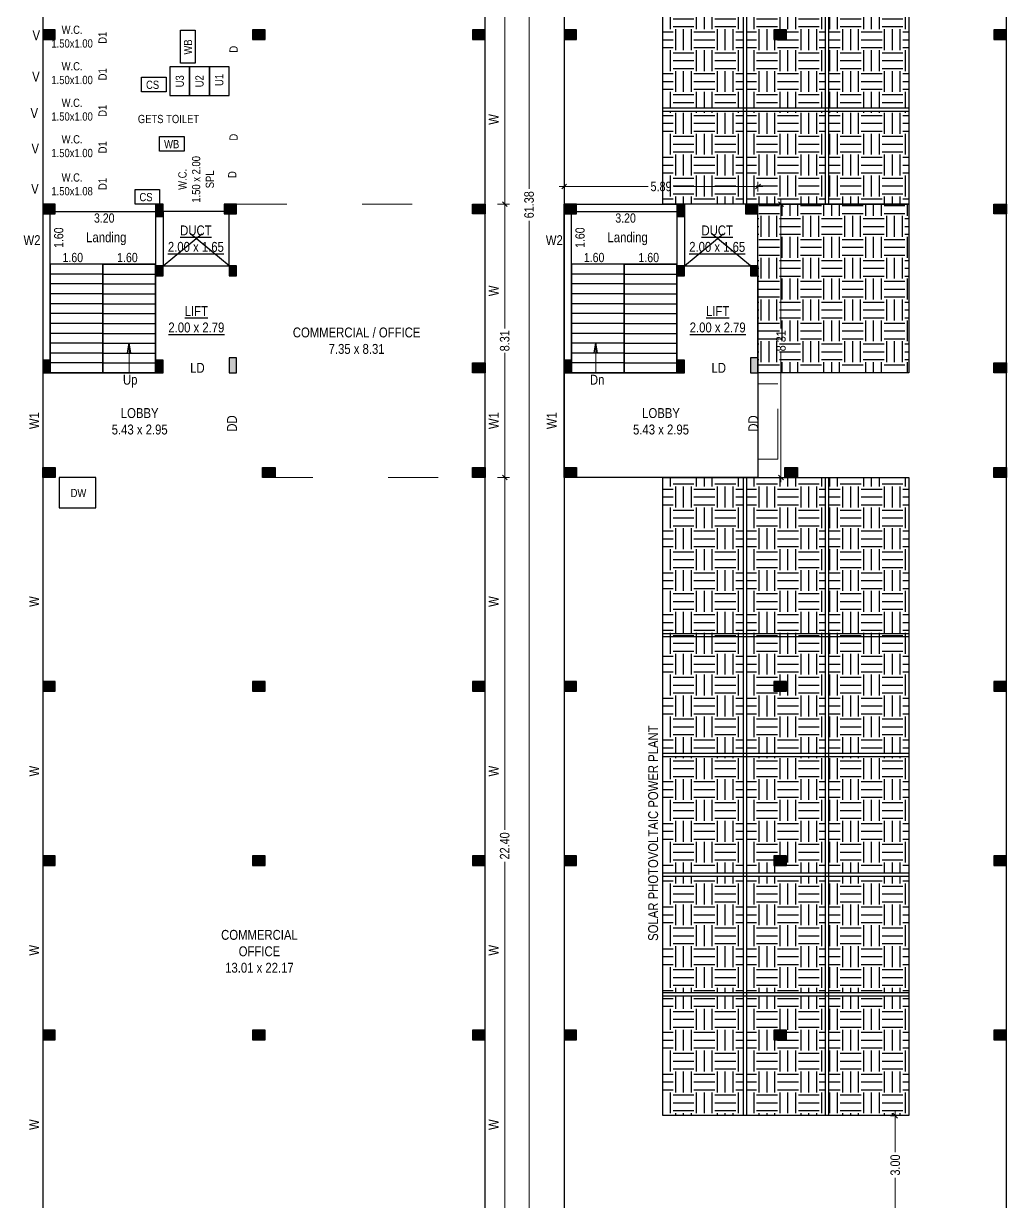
# Model space of a CAD drawing. Header units: metres. Extents: x 2865 to 2957, y -495 to -392.
# Drawn here: x 2905.04 to 2934.91, y -460.56 to -424.76 of the extents above; entities that cross this region are included whole.
import ezdxf
from ezdxf.enums import TextEntityAlignment as Align

# ---------------------------------------------------------------- set-up
doc = ezdxf.new("R2010")
doc.units = ezdxf.units.M
doc.header["$LTSCALE"] = 12.7
doc.linetypes.add('ACAD_ISO03W100', pattern=[30, 12, -18])
doc.layers.get('Defpoints').update_dxf_attribs({"color": 140})
doc.layers.add('A-Flor-Strs', color=31, linetype='Continuous', lineweight=25)
for name, color, linetype in [('BLK_1_FLR_3_ROOF_AREA', 7, 'Continuous'), ('BLK_1_STAIR_HEADROOM', 7, 'Continuous'), ('BLK_1_TERRACESERVICE_UTILITYDISTANCE', 7, 'Continuous'), ('SOLAR_PANEL', 7, 'Continuous')]:
    doc.layers.add(name, color=color, linetype=linetype)
doc.styles.add('Annotative', font='ARIALN.TTF')
doc.dimstyles.new('BLD OUTER', dxfattribs={"dimscale": 0.096, "dimtxt": 3, "dimasz": 1.5, "dimexe": 1.524, "dimexo": 3.96875, "dimgap": 0.889, "dimtad": 0, "dimzin": 0, "dimdsep": 46, "dimtxsty": 'Annotative', "dimblk": 'OBLIQUE', "dimcen": 0, "dimdle": 1.5, "dimclrd": 256, "dimadec": 0, "dimazin": 0, "dimtfac": 1, "dimtofl": 0, "dimtmove": 0, "dimatfit": 3, "dimldrblk": 'OPEN', "dimfxl": 0, "dimtolj": 1, "dimtzin": 0, "dimlwd": 18, "dimlwe": 18, "dimarcsym": 0})

# ---------------------------------------------------------------- blocks, each defined once
blk = doc.blocks.new('A$C1AA45CAD')
h = blk.add_hatch(color=256)
h.dxf.hatch_style = 1
h.paths.add_polyline_path([(0, 0), (-0.3, 0), (-0.3, -0.38), (0, -0.38)])
blk.add_lwpolyline([(-0.3, -0.38), (0, -0.38), (0, 0), (-0.3, 0)], close=True)
blk = doc.blocks.new('A$C42503FAB')
h = blk.add_hatch(color=256)
h.dxf.hatch_style = 1
h.paths.add_polyline_path([(-0.095, 0.46), (-0.325, 0.46), (-0.325, 0), (-0.095, 0)])
blk.add_lwpolyline([(-0.325, 0), (-0.095, 0), (-0.095, 0.46), (-0.325, 0.46)], close=True)
blk = doc.blocks.new('A$C1E8F6F30')
h = blk.add_hatch(color=256)
h.dxf.hatch_style = 1
h.paths.add_polyline_path([(0, 0), (-0.23, 0), (-0.23, -0.38), (0, -0.38)])
blk.add_lwpolyline([(-0.23, -0.38), (0, -0.38), (0, 0), (-0.23, 0)], close=True)
blk = doc.blocks.new('A$C75543A66')
h = blk.add_hatch(color=256)
h.dxf.hatch_style = 1
h.paths.add_polyline_path([(0, 0), (-0.23, 0), (-0.23, -0.3), (0, -0.3)])
blk.add_lwpolyline([(-0.23, -0.3), (0, -0.3), (0, 0), (-0.23, 0)], close=True)
blk = doc.blocks.new('_Oblique')
at = {"color": 0, "linetype": 'ByBlock', "lineweight": -2}
blk.add_line((-0.5, -0.5), (0.5, 0.5), dxfattribs=at)
blk = doc.blocks.new('*D31')
at = {"lineweight": 18}
for p, q in [((2919.663, -399.436), (2919.663, -414.43)), ((2919.663, -430.391), (2919.663, -415.397))]:
    blk.add_line(p, q, dxfattribs=at)
at = {"color": 0, "lineweight": 18}
for p, q in [((2919.447, -399.58), (2919.809, -399.58)), ((2919.447, -430.247), (2919.809, -430.247))]:
    blk.add_line(p, q, dxfattribs=at)
at = {"layer": 'Defpoints', "color": 0}
for p in [(2919.066, -399.58), (2919.066, -430.247), (2919.663, -430.247)]:
    blk.add_point(p, dxfattribs=at)
at = {"lineweight": 18, "xscale": 0.144, "yscale": 0.144, "zscale": 0.144}
for p, rotation in [((2919.663, -399.58), 90), ((2919.663, -430.247), 270)]:
    blk.add_blockref('_Oblique', p, dxfattribs=dict(at, rotation=rotation))
at = {"color": 0, "insert": (2919.663, -414.913), "char_height": 0.288, "attachment_point": 5, "rotation": 90, "style": 'Annotative'}
blk.add_mtext('\\A1;30.67', dxfattribs=at)
blk = doc.blocks.new('_Open')
at = {"color": 0, "linetype": 'ByBlock', "lineweight": -2}
for p, q in [((-1, 0.17), (0, 0)), ((-1, -0.17), (0, 0)), ((0, 0), (-1, 0))]:
    blk.add_line(p, q, dxfattribs=at)
blk = doc.blocks.new('*D64')
at = {"color": 0, "lineweight": 18}
for p, q in [((2919.447, -430.247), (2919.809, -430.247)), ((2919.447, -438.557), (2919.809, -438.557))]:
    blk.add_line(p, q, dxfattribs=at)
at = {"lineweight": 18}
for p, q in [((2919.663, -430.103), (2919.663, -434.032)), ((2919.663, -438.701), (2919.663, -434.771))]:
    blk.add_line(p, q, dxfattribs=at)
at = {"layer": 'Defpoints', "color": 0}
for p in [(2919.066, -430.247), (2919.066, -438.557), (2919.663, -438.557)]:
    blk.add_point(p, dxfattribs=at)
at = {"lineweight": 18, "xscale": 0.144, "yscale": 0.144, "zscale": 0.144}
for p, rotation in [((2919.663, -430.247), 90), ((2919.663, -438.557), 270)]:
    blk.add_blockref('_Oblique', p, dxfattribs=dict(at, rotation=rotation))
at = {"color": 0, "insert": (2919.663, -434.402), "char_height": 0.288, "attachment_point": 5, "rotation": 90, "style": 'Annotative'}
blk.add_mtext('\\A1;8.31', dxfattribs=at)
blk = doc.blocks.new('*D65')
at = {"color": 0, "lineweight": 18}
for p, q in [((2919.447, -438.557), (2919.809, -438.557)), ((2919.447, -460.957), (2919.809, -460.957))]:
    blk.add_line(p, q, dxfattribs=at)
at = {"lineweight": 18}
for p, q in [((2919.663, -438.413), (2919.663, -449.271)), ((2919.663, -461.101), (2919.663, -450.242))]:
    blk.add_line(p, q, dxfattribs=at)
at = {"layer": 'Defpoints', "color": 0}
for p in [(2919.066, -438.557), (2919.066, -460.957), (2919.663, -460.957)]:
    blk.add_point(p, dxfattribs=at)
at = {"lineweight": 18, "xscale": 0.144, "yscale": 0.144, "zscale": 0.144}
for p, rotation in [((2919.663, -438.557), 90), ((2919.663, -460.957), 270)]:
    blk.add_blockref('_Oblique', p, dxfattribs=dict(at, rotation=rotation))
at = {"color": 0, "insert": (2919.663, -449.757), "char_height": 0.288, "attachment_point": 5, "rotation": 90, "style": 'Annotative'}
blk.add_mtext('\\A1;22.40', dxfattribs=at)
blk = doc.blocks.new('*D32')
at = {"lineweight": 18}
for p, q in [((2920.403, -399.436), (2920.403, -429.784)), ((2920.403, -461.101), (2920.403, -430.753))]:
    blk.add_line(p, q, dxfattribs=at)
at = {"color": 0, "lineweight": 18}
for p, q in [((2920.19, -399.58), (2920.549, -399.58)), ((2920.19, -460.957), (2920.549, -460.957))]:
    blk.add_line(p, q, dxfattribs=at)
at = {"layer": 'Defpoints', "color": 0}
for p in [(2919.809, -399.58), (2920.403, -399.58), (2919.809, -460.957)]:
    blk.add_point(p, dxfattribs=at)
at = {"lineweight": 18, "xscale": 0.144, "yscale": 0.144, "zscale": 0.144}
for p, rotation in [((2920.403, -399.58), 90), ((2920.403, -460.957), 270)]:
    blk.add_blockref('_Oblique', p, dxfattribs=dict(at, rotation=rotation))
at = {"color": 0, "insert": (2920.403, -430.268), "char_height": 0.288, "attachment_point": 5, "rotation": 90, "style": 'Annotative'}
blk.add_mtext('\\A1;61.38', dxfattribs=at)
blk = doc.blocks.new('*D58')
at = {"color": 0, "lineweight": 18}
for p, q in [((2927.842, -430.247), (2928.204, -430.247)), ((2927.842, -438.557), (2928.204, -438.557))]:
    blk.add_line(p, q, dxfattribs=at)
at = {"lineweight": 18}
for p, q in [((2928.058, -430.103), (2928.058, -434.032)), ((2928.058, -438.701), (2928.058, -434.771))]:
    blk.add_line(p, q, dxfattribs=at)
at = {"layer": 'Defpoints', "color": 0}
for p in [(2927.461, -430.247), (2927.461, -438.557), (2928.058, -438.557)]:
    blk.add_point(p, dxfattribs=at)
at = {"lineweight": 18, "xscale": 0.144, "yscale": 0.144, "zscale": 0.144}
for p, rotation in [((2928.058, -430.247), 90), ((2928.058, -438.557), 270)]:
    blk.add_blockref('_Oblique', p, dxfattribs=dict(at, rotation=rotation))
at = {"color": 0, "insert": (2928.058, -434.402), "char_height": 0.288, "attachment_point": 5, "rotation": 90, "style": 'Annotative'}
blk.add_mtext('\\A1;8.31', dxfattribs=at)
blk = doc.blocks.new('*D59')
at = {"color": 0, "lineweight": 18}
for p, q in [((2921.466, -429.866), (2921.466, -429.567)), ((2927.359, -429.866), (2927.359, -429.567))]:
    blk.add_line(p, q, dxfattribs=at)
at = {"lineweight": 18}
for p, q in [((2921.322, -429.713), (2924.02, -429.713)), ((2927.503, -429.713), (2924.805, -429.713))]:
    blk.add_line(p, q, dxfattribs=at)
at = {"layer": 'Defpoints', "color": 0}
for p in [(2921.466, -429.713), (2921.466, -430.247), (2927.359, -430.247)]:
    blk.add_point(p, dxfattribs=at)
at = {"lineweight": 18, "xscale": 0.144, "yscale": 0.144, "zscale": 0.144, "rotation": 180}
blk.add_blockref('_Oblique', (2921.466, -429.713), dxfattribs=at)
at = {"lineweight": 18, "xscale": 0.144, "yscale": 0.144, "zscale": 0.144}
blk.add_blockref('_Oblique', (2927.359, -429.713), dxfattribs=at)
at = {"color": 0, "insert": (2924.413, -429.713), "char_height": 0.288, "attachment_point": 5, "style": 'Annotative'}
blk.add_mtext('\\A1;5.89', dxfattribs=at)
blk = doc.blocks.new('*D130')
at = {"layer": 'BLK_1_TERRACESERVICE_UTILITYDISTANCE', "lineweight": 18}
for p, q in [((2931.531, -457.813), (2931.531, -459.065)), ((2931.531, -461.101), (2931.531, -459.848))]:
    blk.add_line(p, q, dxfattribs=at)
at = {"layer": 'BLK_1_TERRACESERVICE_UTILITYDISTANCE', "color": 0, "lineweight": 18}
for p, q in [((2931.501, -457.957), (2931.385, -457.957)), ((2931.501, -460.957), (2931.385, -460.957))]:
    blk.add_line(p, q, dxfattribs=at)
at = {"layer": 'Defpoints', "color": 0}
for p in [(2931.882, -457.957), (2931.531, -460.957), (2931.882, -460.957)]:
    blk.add_point(p, dxfattribs=at)
at = {"layer": 'BLK_1_TERRACESERVICE_UTILITYDISTANCE', "lineweight": 18, "xscale": 0.144, "yscale": 0.144, "zscale": 0.144}
for p, rotation in [((2931.531, -457.957), 90), ((2931.531, -460.957), 270)]:
    blk.add_blockref('_Oblique', p, dxfattribs=dict(at, rotation=rotation))
at = {"layer": 'BLK_1_TERRACESERVICE_UTILITYDISTANCE', "color": 0, "insert": (2931.531, -459.457), "char_height": 0.288, "attachment_point": 5, "rotation": 90, "style": 'Annotative'}
blk.add_mtext('\\A1;3.00', dxfattribs=at)

msp = doc.modelspace()

# ---------------------------------------------------------------- hatches: boundary and pattern name
h = msp.add_hatch()
h.set_pattern_fill('EARTH', color=8, scale=0.1)
h.set_pattern_definition([(0, (234.9177, 9.4852), (0.635, 0.635), [0.635, -0.635]), (0, (234.9177, 9.72335), (0.635, 0.635), [0.635, -0.635]), (0, (234.9177, 9.9615), (0.635, 0.635), [0.635, -0.635]), (90, (234.99707, 10.04085), (-0.635, 0.635), [0.635, -0.635]), (90, (235.2352, 10.04085), (-0.635, 0.635), [0.635, -0.635]), (90, (235.4733, 10.04085), (-0.635, 0.635), [0.635, -0.635])])
h.paths.add_polyline_path([(2929.3994, -414.1466), (2929.2889, -414.1466), (2927.0057, -414.1466), (2927.0057, -417.3666), (2929.3994, -417.3666)])
h.paths.add_polyline_path([(2928.2257, -414.6466), (2927.8457, -414.6466), (2927.8457, -414.3466), (2928.2257, -414.3466)], flags=16)
h.paths.add_polyline_path([(2931.9394, -414.1466), (2929.4994, -414.1466), (2929.4994, -417.3666), (2931.9394, -417.3666)])
h.paths.add_polyline_path([(2931.9394, -417.4666), (2929.4994, -417.4666), (2929.4994, -420.6866), (2931.9394, -420.6866)])
h.paths.add_polyline_path([(2929.3994, -417.4666), (2927.0057, -417.4666), (2927.0057, -420.6866), (2929.3994, -420.6866)])
h.paths.add_polyline_path([(2928.2257, -419.6466), (2928.2257, -419.9466), (2927.8457, -419.9466), (2927.8457, -419.6466)], flags=16)
h.paths.add_polyline_path([(2926.9057, -417.4666), (2924.4657, -417.4666), (2924.4657, -420.6866), (2926.9057, -420.6866)])
h.paths.add_polyline_path([(2926.9057, -420.7866), (2924.4657, -420.7866), (2924.4657, -424.0066), (2926.9057, -424.0066)])
h.paths.add_polyline_path([(2929.3994, -420.7866), (2927.0057, -420.7866), (2927.0057, -424.0066), (2929.3994, -424.0066)])
h.paths.add_polyline_path([(2931.9394, -420.7866), (2929.4994, -420.7866), (2929.4994, -424.0066), (2931.9394, -424.0066)])
h.paths.add_polyline_path([(2931.9394, -424.1066), (2929.4994, -424.1066), (2929.4994, -427.3266), (2931.9394, -427.3266)])
h.paths.add_polyline_path([(2929.3994, -424.1066), (2927.0057, -424.1066), (2927.0057, -427.3266), (2929.3994, -427.3266)])
h.paths.add_polyline_path([(2927.8457, -425.2466), (2927.8457, -424.9466), (2928.2257, -424.9466), (2928.2257, -425.2466)], flags=16)
h.paths.add_polyline_path([(2926.9057, -424.1066), (2924.4657, -424.1066), (2924.4657, -427.3266), (2926.9057, -427.3266)])
h.paths.add_polyline_path([(2926.9057, -427.4266), (2924.4657, -427.4266), (2924.4657, -430.2466), (2926.9057, -430.2466)])
h.paths.add_polyline_path([(2929.3994, -427.4266), (2927.0057, -427.4266), (2927.0057, -430.2466), (2929.3994, -430.2466)])
h.paths.add_polyline_path([(2931.9394, -427.4266), (2929.4994, -427.4266), (2929.4994, -430.2466), (2931.9394, -430.2466)])
h.paths.add_polyline_path([(2931.6003, -430.0116), (2932.3865, -430.0116), (2932.3865, -429.412), (2931.6003, -429.412)], flags=9)
h = msp.add_hatch()
h.set_pattern_fill('EARTH', color=8, scale=0.1)
h.set_pattern_definition([(0, (0.03, 0), (0.635, 0.635), [0.635, -0.635]), (0, (0.03, 0.2381), (0.635, 0.635), [0.635, -0.635]), (0, (0.03, 0.47625), (0.635, 0.635), [0.635, -0.635]), (90, (0.1094, 0.5556), (-0.635, 0.635), [0.635, -0.635]), (90, (0.3475, 0.5556), (-0.635, 0.635), [0.635, -0.635]), (90, (0.5856, 0.5556), (-0.635, 0.635), [0.635, -0.635])])
h.paths.add_polyline_path([(2931.9394, -430.2466), (2927.3594, -430.2466), (2927.3594, -432.1236), (2927.3594, -432.1236), (2927.3594, -432.4236), (2927.3594, -434.9166), (2927.3594, -434.9166), (2927.3594, -435.3766), (2931.9394, -435.3766)])
h.paths.add_polyline_path([(2928.3558, -434.7707), (2928.3558, -433.9845), (2927.7562, -433.9845), (2927.7562, -434.7707)], flags=24)
h = msp.add_hatch()
h.set_pattern_fill('EARTH', color=8, scale=0.1)
h.set_pattern_definition([(0, (234.9177, 8.2852), (0.635, 0.635), [0.635, -0.635]), (0, (234.9177, 8.52335), (0.635, 0.635), [0.635, -0.635]), (0, (234.9177, 8.7615), (0.635, 0.635), [0.635, -0.635]), (90, (234.99707, 8.84085), (-0.635, 0.635), [0.635, -0.635]), (90, (235.2352, 8.84085), (-0.635, 0.635), [0.635, -0.635]), (90, (235.4733, 8.84085), (-0.635, 0.635), [0.635, -0.635])])
h.paths.add_polyline_path([(2926.9057, -454.3166), (2924.4657, -454.3166), (2924.4657, -457.9566), (2926.9057, -457.9566)])
h.paths.add_polyline_path([(2929.3994, -454.3166), (2927.0057, -454.3166), (2927.0057, -457.9566), (2929.3994, -457.9566)])
h.paths.add_polyline_path([(2928.2257, -455.6566), (2927.8457, -455.6566), (2927.8457, -455.3566), (2928.2257, -455.3566)], flags=16)
h.paths.add_polyline_path([(2931.9394, -454.3166), (2929.4994, -454.3166), (2929.4994, -457.9566), (2931.9394, -457.9566)])
h.paths.add_polyline_path([(2931.9394, -450.6766), (2929.4994, -450.6766), (2929.4994, -454.2166), (2931.9394, -454.2166)])
h.paths.add_polyline_path([(2929.3994, -450.6766), (2927.0057, -450.6766), (2927.0057, -454.2166), (2929.3994, -454.2166)])
h.paths.add_polyline_path([(2926.9057, -450.6766), (2924.4657, -450.6766), (2924.4657, -454.2166), (2926.9057, -454.2166)])
h.paths.add_polyline_path([(2926.9057, -447.0366), (2924.4657, -447.0366), (2924.4657, -450.5766), (2926.9057, -450.5766)])
h.paths.add_polyline_path([(2929.3994, -447.0366), (2927.0057, -447.0366), (2927.0057, -450.5766), (2929.3994, -450.5766)])
h.paths.add_polyline_path([(2928.2257, -450.0566), (2928.2257, -450.3566), (2927.8457, -450.3566), (2927.8457, -450.0566)], flags=16)
h.paths.add_polyline_path([(2931.9394, -447.0366), (2929.4994, -447.0366), (2929.4994, -450.5766), (2931.9394, -450.5766)])
h.paths.add_polyline_path([(2931.9394, -438.5566), (2929.4994, -438.5566), (2929.4994, -446.9366), (2931.9394, -446.9366)])
h.paths.add_polyline_path([(2929.4007, -438.5566), (2927.007, -438.5566), (2927.0057, -446.9366), (2929.3994, -446.9366)])
h.paths.add_polyline_path([(2927.8457, -445.0566), (2927.8457, -444.7566), (2928.2257, -444.7566), (2928.2257, -445.0566)], flags=16)
h.paths.add_polyline_path([(2926.9057, -438.5566), (2924.4657, -438.5566), (2924.4657, -446.9366), (2926.9057, -446.9366)])

# ---------------------------------------------------------------- linework, layer by layer
for p, q in [((2926.9057, -414.1466), (2926.9057, -430.2466)), ((2927.0057, -414.1466), (2927.0057, -430.2466)), ((2929.3994, -414.1466), (2929.3994, -430.2466)), ((2929.4994, -414.1466), (2929.4994, -430.2466)), ((2926.9057, -438.5566), (2926.9057, -457.9566)), ((2927.0057, -438.5566), (2927.0057, -457.9566)), ((2929.3994, -438.5566), (2929.3994, -457.9566)), ((2929.4994, -438.5566), (2929.4994, -457.9566))]:
    msp.add_line(p, q)
at = {"color": 255}
msp.add_line((2909.4862, -426.9429), (2911.2862, -426.9429), dxfattribs=at)
at = {"color": 8, "linetype": 'ACAD_ISO03W100', "lineweight": 15, "ltscale": 0.01}
for p, q in [((2911.5162, -430.2466), (2918.8362, -430.2466)), ((2912.3062, -438.5566), (2918.8362, -438.5566))]:
    msp.add_line(p, q, dxfattribs=at)
for points in [[(2905.6226, -460.9566), (2919.0662, -460.9566), (2919.0662, -399.5803), (2905.6226, -399.5803)], [(2921.4657, -460.9566), (2934.9094, -460.9566), (2934.9094, -399.5803), (2921.4657, -399.5803)], [(2931.9394, -430.2466), (2924.4657, -430.2466), (2924.4657, -414.1466), (2931.9394, -414.1466)], [(2909.0526, -432.0766), (2905.8526, -432.0766), (2905.8526, -430.4766), (2909.0526, -430.4766)], [(2909.2826, -432.1236), (2911.2862, -432.1236), (2911.2862, -430.4766), (2909.2826, -430.4766)], [(2924.8957, -432.0766), (2921.6957, -432.0766), (2921.6957, -430.4766), (2924.8957, -430.4766)], [(2907.4526, -432.0766), (2905.8526, -432.0766), (2905.8526, -435.3766), (2907.4526, -435.3766)], [(2909.0526, -432.0766), (2907.4526, -432.0766), (2907.4526, -435.3766), (2909.0526, -435.3766)], [(2923.2957, -432.0766), (2921.6957, -432.0766), (2921.6957, -435.3766), (2923.2957, -435.3766)], [(2924.8957, -432.0766), (2923.2957, -432.0766), (2923.2957, -435.3766), (2924.8957, -435.3766)], [(2931.9394, -457.9566), (2924.4657, -457.9566), (2924.4657, -438.5566), (2931.9394, -438.5566)]]:
    msp.add_lwpolyline(points, close=True)
at = {"color": 255}
for points in [[(2910.2505, -424.9629), (2910.2505, -425.9629), (2909.8099, -425.9629), (2909.8099, -424.9629)], [(2909.3762, -426.8329), (2908.628, -426.8329), (2908.628, -426.3923), (2909.3762, -426.3923)], [(2909.4862, -426.0729), (2909.4862, -426.9429), (2910.0862, -426.9429), (2910.0862, -426.0729)], [(2910.0862, -426.0729), (2910.0862, -426.9429), (2910.6862, -426.9429), (2910.6862, -426.0729)], [(2910.6862, -426.0729), (2910.6862, -426.9429), (2911.2862, -426.9429), (2911.2862, -426.0729)], [(2909.9244, -428.6366), (2909.1762, -428.6366), (2909.1762, -428.1959), (2909.9244, -428.1959)], [(2909.1762, -430.2466), (2908.428, -430.2466), (2908.428, -429.8059), (2909.1762, -429.8059)], [(2907.2403, -438.5566), (2906.1189, -438.5566), (2906.1189, -439.4788), (2907.2403, -439.4788)]]:
    msp.add_lwpolyline(points, close=True, dxfattribs=at)
for points in [[(2924.4657, -427.3266), (2931.9394, -427.3266)], [(2924.4657, -427.4266), (2931.9394, -427.4266)], [(2905.8526, -435.3766), (2905.8526, -430.4766), (2909.0526, -430.4766), (2909.0526, -435.3766), (2907.4526, -435.3766), (2907.4526, -432.0766), (2907.4526, -435.3766), (2905.8526, -435.3766)], [(2921.6957, -435.3766), (2921.6957, -430.4766), (2924.8957, -430.4766), (2924.8957, -435.3766), (2923.2957, -435.3766), (2923.2957, -432.0766), (2923.2957, -435.3766), (2921.6957, -435.3766)], [(2924.4657, -443.2966), (2931.9394, -443.2966)], [(2924.4657, -443.3966), (2931.9394, -443.3966)], [(2924.4657, -446.9366), (2931.9394, -446.9366)], [(2924.4657, -447.0366), (2931.9394, -447.0366)], [(2924.4657, -450.5766), (2931.9394, -450.5766)], [(2924.4657, -450.6766), (2931.9394, -450.6766)], [(2924.4657, -454.2166), (2931.9394, -454.2166)], [(2924.4657, -454.3166), (2931.9394, -454.3166)]]:
    msp.add_lwpolyline(points)
at = {"linetype": 'ACAD_ISO03W100', "ltscale": 0.01}
for points in [[(2911.2862, -432.1236), (2909.2826, -430.4766)], [(2909.2826, -432.1236), (2911.2862, -430.4766)], [(2927.1294, -432.1236), (2925.1257, -430.4766)], [(2925.1257, -432.1236), (2927.1294, -430.4766)]]:
    msp.add_lwpolyline(points, dxfattribs=at)
at = {"color": 8, "linetype": 'ACAD_ISO03W100', "lineweight": 15, "ltscale": 0.01}
msp.add_lwpolyline([(2927.3594, -437.9966), (2927.9594, -437.9966), (2927.9594, -435.7066), (2927.3594, -435.7066)], dxfattribs=at)
at = {"layer": 'A-Flor-Strs', "color": 32, "linetype": 'Continuous', "lineweight": 35}
for p, q in [((2907.4526, -435.3766), (2905.8526, -435.3766)), ((2909.0526, -435.3766), (2907.4526, -435.3766)), ((2923.2957, -435.3766), (2921.6957, -435.3766)), ((2924.8957, -435.3766), (2923.2957, -435.3766))]:
    msp.add_line(p, q, dxfattribs=at)
at = {"layer": 'A-Flor-Strs', "color": 31, "linetype": 'Continuous', "lineweight": 25}
for points in [[(2907.4526, -432.0766), (2905.8526, -432.0766)], [(2907.4526, -432.0766), (2909.0526, -432.0766)], [(2923.2957, -432.0766), (2921.6957, -432.0766)], [(2923.2957, -432.0766), (2924.8957, -432.0766)], [(2907.4526, -432.3766), (2905.8526, -432.3766)], [(2907.4526, -432.3766), (2909.0526, -432.3766)], [(2923.2957, -432.3766), (2921.6957, -432.3766)], [(2923.2957, -432.3766), (2924.8957, -432.3766)], [(2907.4526, -432.6766), (2905.8526, -432.6766)], [(2907.4526, -432.6766), (2909.0526, -432.6766)], [(2923.2957, -432.6766), (2921.6957, -432.6766)], [(2923.2957, -432.6766), (2924.8957, -432.6766)], [(2907.4526, -432.9766), (2905.8526, -432.9766)], [(2907.4526, -432.9766), (2909.0526, -432.9766)], [(2923.2957, -432.9766), (2921.6957, -432.9766)], [(2923.2957, -432.9766), (2924.8957, -432.9766)], [(2907.4526, -433.2766), (2905.8526, -433.2766)], [(2907.4526, -433.5766), (2905.8526, -433.5766)], [(2907.4526, -433.2766), (2909.0526, -433.2766)], [(2907.4526, -433.5766), (2909.0526, -433.5766)], [(2923.2957, -433.2766), (2921.6957, -433.2766)], [(2923.2957, -433.5766), (2921.6957, -433.5766)], [(2923.2957, -433.2766), (2924.8957, -433.2766)], [(2923.2957, -433.5766), (2924.8957, -433.5766)], [(2907.4526, -433.8766), (2905.8526, -433.8766)], [(2907.4526, -433.8766), (2909.0526, -433.8766)], [(2923.2957, -433.8766), (2921.6957, -433.8766)], [(2923.2957, -433.8766), (2924.8957, -433.8766)], [(2907.4526, -434.1766), (2905.8526, -434.1766)], [(2907.4526, -434.1766), (2909.0526, -434.1766)], [(2923.2957, -434.1766), (2921.6957, -434.1766)], [(2923.2957, -434.1766), (2924.8957, -434.1766)], [(2907.4526, -434.4766), (2905.8526, -434.4766)], [(2907.4526, -434.4766), (2909.0526, -434.4766)], [(2923.2957, -434.4766), (2921.6957, -434.4766)], [(2923.2957, -434.4766), (2924.8957, -434.4766)], [(2907.4526, -434.7766), (2905.8526, -434.7766)], [(2907.4526, -434.7766), (2909.0526, -434.7766)], [(2923.2957, -434.7766), (2921.6957, -434.7766)], [(2923.2957, -434.7766), (2924.8957, -434.7766)], [(2907.4526, -435.0766), (2905.8526, -435.0766)], [(2907.4526, -435.3766), (2905.8526, -435.3766)], [(2907.4526, -435.0766), (2909.0526, -435.0766)], [(2907.4526, -435.3766), (2909.0526, -435.3766)], [(2923.2957, -435.0766), (2921.6957, -435.0766)], [(2923.2957, -435.3766), (2921.6957, -435.3766)], [(2923.2957, -435.0766), (2924.8957, -435.0766)], [(2923.2957, -435.3766), (2924.8957, -435.3766)]]:
    msp.add_lwpolyline(points, dxfattribs=at)
at = {"layer": 'BLK_1_FLR_3_ROOF_AREA', "color": 54}
msp.add_lwpolyline([(2921.4657, -460.9566), (2934.9094, -460.9566), (2934.9094, -399.5803), (2921.4657, -399.5803)], close=True, dxfattribs=at)
at = {"layer": 'BLK_1_STAIR_HEADROOM', "color": 1}
msp.add_lwpolyline([(2927.3594, -438.5566), (2921.4657, -438.5566), (2921.4657, -430.2466), (2925.1257, -430.2466), (2925.1257, -432.1236), (2927.3594, -432.1236)], close=True, dxfattribs=at)
at = {"layer": 'SOLAR_PANEL', "color": 3}
for points in [[(2931.9394, -430.2466), (2924.4657, -430.2466), (2924.4657, -414.1466), (2931.9394, -414.1466)], [(2927.3594, -430.2466), (2931.9394, -430.2466), (2931.9394, -435.3766), (2927.3594, -435.3766)], [(2924.4657, -438.5566), (2931.9394, -438.5566), (2931.9394, -457.9566), (2924.4657, -457.9566)]]:
    msp.add_lwpolyline(points, close=True, dxfattribs=at)

# ---------------------------------------------------------------- block references
for p, rotation in [((2905.6226, -424.9466), 89.99999999999997), ((2912.0026, -424.9466), 89.99999999999997), ((2918.6862, -424.9466), 89.99999999999997), ((2921.4657, -424.9466), 89.99999999999997), ((2927.8457, -424.9466), 89.99999999999997), ((2934.5294, -424.9466), 89.99999999999997), ((2906.0026, -430.5466), 270), ((2911.5162, -430.5466), 270), ((2921.8457, -430.5466), 270), ((2927.3594, -430.5466), 270), ((2905.6226, -444.7566), 89.99999999999997), ((2912.0026, -444.7566), 89.99999999999997), ((2918.6862, -444.7566), 89.99999999999997), ((2921.4657, -444.7566), 89.99999999999997), ((2927.8457, -444.7566), 89.99999999999997), ((2934.5294, -444.7566), 89.99999999999997), ((2905.6226, -450.0566), 89.99999999999997), ((2912.0026, -450.0566), 89.99999999999997), ((2918.6862, -450.0566), 89.99999999999997), ((2921.4657, -450.0566), 89.99999999999997), ((2927.8457, -450.0566), 89.99999999999997), ((2934.5294, -450.0566), 89.99999999999997), ((2905.6226, -455.3566), 89.99999999999997), ((2912.0026, -455.3566), 89.99999999999997), ((2918.6862, -455.3566), 89.99999999999997), ((2921.4657, -455.3566), 89.99999999999997), ((2927.8457, -455.3566), 89.99999999999997), ((2934.5294, -455.3566), 89.99999999999997)]:
    msp.add_blockref('A$C1AA45CAD', p, dxfattribs=dict(rotation=rotation))
for name, p in [('A$C1E8F6F30', (2909.2826, -430.2466)), ('A$C1E8F6F30', (2925.1257, -430.2466)), ('A$C75543A66', (2909.2826, -432.1236)), ('A$C75543A66', (2911.5162, -432.1236)), ('A$C75543A66', (2925.1257, -432.1236)), ('A$C75543A66', (2927.3594, -432.1236)), ('A$C1E8F6F30', (2905.8526, -434.9966)), ('A$C1E8F6F30', (2909.2826, -434.9966)), ('A$C42503FAB', (2911.6107, -435.3766)), ('A$C1E8F6F30', (2921.6957, -434.9966)), ('A$C1E8F6F30', (2925.1257, -434.9966)), ('A$C42503FAB', (2927.4539, -435.3766))]:
    msp.add_blockref(name, p)
at = {"xscale": -1, "rotation": 270.0000000000001}
for p in [(2919.0662, -430.2466), (2934.9094, -430.2466), (2919.0662, -435.0766), (2934.9094, -435.0766), (2906.0026, -438.2566), (2912.6862, -438.2566), (2919.0662, -438.2566), (2921.8457, -438.2566), (2928.5594, -438.2566), (2934.9094, -438.2566)]:
    msp.add_blockref('A$C1AA45CAD', p, dxfattribs=at)

# ---------------------------------------------------------------- texts
at = {"style": 'Annotative'}
for s, height, p in [('V', 0.3, (2905.311, -425.269)), ('V', 0.3, (2905.3011, -426.5241)), ('CS', 0.25, (2908.7626, -426.7461)), ('V', 0.3, (2905.2517, -427.6309)), ('GETS TOILET', 0.25, (2908.5138, -427.7864)), ('V', 0.3, (2905.2813, -428.7081)), ('WB', 0.25, (2909.3108, -428.5498)), ('V', 0.3, (2905.2714, -429.9335)), ('CS', 0.25, (2908.5626, -430.1598)), ('3.20', 0.28, (2907.1805, -430.812)), ('3.20', 0.28, (2923.0237, -430.812)), ('Landing', 0.3, (2906.9426, -431.406)), ('Landing', 0.3, (2922.7858, -431.406)), ('1.60', 0.28, (2906.2237, -432.0112)), ('1.60', 0.28, (2907.8841, -432.0112)), ('1.60', 0.28, (2922.0669, -432.0112)), ('1.60', 0.28, (2923.7272, -432.0112)), ('LD', 0.3, (2910.1045, -435.3752)), ('LD', 0.3, (2925.9477, -435.3752)), ('Up', 0.3, (2908.0609, -435.7353)), ('Dn', 0.3, (2922.2517, -435.7353)), ('DW', 0.25, (2906.47, -439.155))]:
    msp.add_text(s, height=height, dxfattribs=at).set_placement(p)
for s, height, p in [('D1', 0.25, (2907.5668, -425.3752)), ('WB', 0.25, (2910.1629, -425.7034)), ('D', 0.25, (2911.5482, -425.6441)), ('D1', 0.25, (2907.5668, -426.4852)), ('U3', 0.25, (2909.9112, -426.6975)), ('U2', 0.25, (2910.5112, -426.696)), ('U1', 0.25, (2911.1112, -426.6581)), ('D1', 0.25, (2907.5668, -427.5952)), ('W', 0.3, (2919.477, -427.8367)), ('D', 0.25, (2911.5482, -428.3177)), ('D1', 0.25, (2907.5668, -428.7052)), ('D', 0.25, (2911.5076, -429.4542)), ('D1', 0.25, (2907.5668, -429.8192)), ('1.60', 0.28, (2906.2477, -431.5813)), ('1.60', 0.28, (2922.0908, -431.5813)), ('W', 0.3, (2919.477, -433.0474)), ('W1', 0.3, (2905.513, -437.0874)), ('DD', 0.3, (2911.5238, -437.1654)), ('W1', 0.3, (2919.477, -437.0874)), ('W1', 0.3, (2921.2409, -437.0874)), ('DD', 0.3, (2927.367, -437.1654)), ('W', 0.3, (2905.5118, -442.4924)), ('W', 0.3, (2919.477, -442.4924)), ('W', 0.3, (2905.5118, -447.6467)), ('W', 0.3, (2919.477, -447.6467)), ('W', 0.3, (2905.5118, -453.0924)), ('W', 0.3, (2919.477, -453.0924)), ('W', 0.3, (2905.5118, -458.3924)), ('W', 0.3, (2919.477, -458.3924))]:
    msp.add_text(s, height=height, rotation=90, dxfattribs=at).set_placement(p)
for p in [(2905.2966, -431.3445), (2921.1696, -431.3445)]:
    msp.add_text('W2', height=0.3, dxfattribs=at).set_placement(p, align=Align.MIDDLE_CENTER)
at = {"attachment_point": 5, "style": 'Annotative'}
for s, insert, char_height, width in [('W.C.\\P1.50x1.00', (2906.5152, -425.1587), 0.25, 1.5), ('W.C.\\P1.50x1.00', (2906.5152, -426.2687), 0.25, 1.5), ('W.C.\\P1.50x1.00', (2906.5152, -427.3787), 0.25, 1.5), ('W.C.\\P1.50x1.00', (2906.5152, -428.4887), 0.25, 1.5), ('W.C.\\P1.50x1.08', (2906.5152, -429.6491), 0.25, 1.5), ('{\\LDUCT\\P2.00 x 1.65}', (2910.2768, -431.3001), 0.3, 1.981831), ('{\\LDUCT\\P2.00 x 1.65}', (2926.12, -431.3001), 0.3, 1.981831), ('{\\LLIFT\\P2.00 x 2.79}', (2910.2914, -433.7501), 0.3, 1.751831), ('{\\LLIFT\\P2.00 x 2.79}', (2926.1346, -433.7501), 0.3, 1.751831), ('COMMERCIAL / OFFICE\\P7.35 x 8.31', (2915.1612, -434.4016), 0.3, 3.956108), ('LOBBY\\P5.43 x 2.95', (2908.5694, -436.8516), 0.3, 1.751831), ('LOBBY\\P5.43 x 2.95', (2924.4126, -436.8516), 0.3, 1.751831), ('COMMERCIAL OFFICE\\P13.01 x 22.17', (2912.2086, -452.9629), 0.3, 2.547022)]:
    msp.add_mtext(s, dxfattribs=dict(at, insert=insert, char_height=char_height, width=width))
at = {"attachment_point": 5, "rotation": 90, "style": 'Annotative'}
for s, insert, char_height, width in [('W.C.\\P1.50 x 2.00\\PSPL', (2910.2862, -429.4966), 0.25, 1.5), ('SOLAR PHOTOVOLTAIC POWER PLANT', (2924.1748, -449.369), 0.3, 6.832988)]:
    msp.add_mtext(s, dxfattribs=dict(at, insert=insert, char_height=char_height, width=width))

# ---------------------------------------------------------------- dimensions: what is measured, and where the dimension line sits
for p1, p2, distance, picture, middle in [((2919.0662, -399.5803), (2919.0662, -430.2466), 0.5965, '*D31', (2919.6627, -414.9135)), ((2919.809, -460.9566), (2919.809, -399.5803), -0.5939, '*D32', (2920.4029, -430.2685)), ((2927.3594, -430.2466), (2921.4657, -430.2466), -0.5332, '*D59', (2924.4126, -429.7133))]:
    dim = msp.add_aligned_dim(p1=p1, p2=p2, distance=distance, dimstyle='BLD OUTER', override={"dimpost": '\\X'})
    dim.commit()
    dim.dimension.update_dxf_attribs({"geometry": picture, "text_midpoint": middle})
for base, p1, p2, picture, middle in [((2919.6627, -438.5566), (2919.0662, -430.2466), (2919.0662, -438.5566), '*D64', (2919.6627, -434.4016)), ((2928.0576, -438.5566), (2927.4611, -430.2466), (2927.4611, -438.5566), '*D58', (2928.0576, -434.4016)), ((2919.6627, -460.9566), (2919.0662, -438.5566), (2919.0662, -460.9566), '*D65', (2919.6627, -449.7566))]:
    dim = msp.add_linear_dim(base=base, p1=p1, p2=p2, angle=90, dimstyle='BLD OUTER', override={"dimpost": '\\X', "dimtmove": 1})
    dim.commit()
    dim.dimension.update_dxf_attribs({"geometry": picture, "text_midpoint": middle})
at = {"layer": 'BLK_1_TERRACESERVICE_UTILITYDISTANCE', "color": 3}
dim = msp.add_aligned_dim(p1=(2931.8823, -457.9566), p2=(2931.8823, -460.9566), distance=-0.3512, dimstyle='BLD OUTER', override={"dimpost": '\\X'}, dxfattribs=at)
dim.commit()
dim.dimension.update_dxf_attribs({"geometry": '*D130', "text_midpoint": (2931.5311, -459.4566)})

# ---------------------------------------------------------------- leaders
for points in [[(2908.2526, -434.4766), (2908.2526, -435.3766)], [(2922.4327, -434.4766), (2922.4327, -435.3766)]]:
    msp.add_leader(points, dimstyle='BLD OUTER', override={"dimasz": 3, "dimgap": 0.889, "dimtad": 0})

doc.saveas('drawing.dxf')
